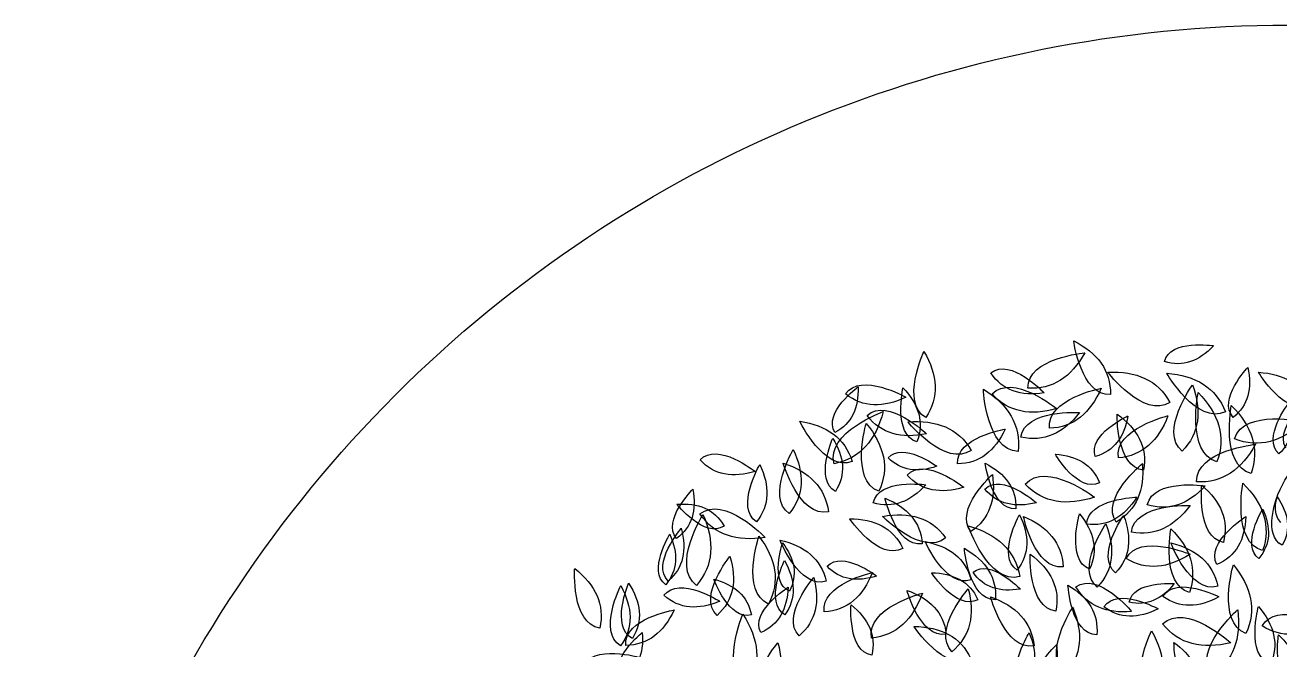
# Model space of a CAD drawing. Extents: x 0 to 430, y 0 to 430.
# Drawn here: x 0.1 to 213.5, y 323.6 to 429.9 of the extents above; entities that cross this region are included whole.
import ezdxf

# ---------------------------------------------------------------- set-up
doc = ezdxf.new("R2010")
doc.units = 0
doc.layers.add('Calque_1', color=7, linetype='CONTINUOUS')

msp = doc.modelspace()

# ---------------------------------------------------------------- linework, layer by layer
at = {"layer": 'Calque_1', "color": 7}
for points in [[(193.89452, 372.642304)], [(164.36182, 370.712473)], [(139.68632, 367.15059)], [(164.593, 367.151083)], [(170.65179, 368.123882)], [(184.70976, 367.03482)], [(194.82398, 365.69044)], [(143.32301, 363.48153)], [(153.332, 363.1249)], [(204.26923, 364.09768)], [(205.57604, 363.16214)], [(174.33287, 361.30167)], [(137.85209, 360.59295)], [(151.80009, 358.97969)], [(169.48201, 359.805)], [(205.79949, 359.52269)], [(161.04535, 357.55015)], [(169.00193, 357.35972)], [(182.14704, 356.5092)], [(196.89447, 357.40073)], [(213.37941, 356.94715)], [(114.9248, 355.94306)], [(137.70446, 355.27921)], [(140.79599, 355.66252)], [(146.90224, 356.29606)], [(158.72656, 355.2608)], [(186.07235, 356.2701)], [(202.83338, 355.58867)], [(150.12501, 353.36045)], [(190.36215, 354.18431)], [(199.36024, 352.19893)], [(208.62894, 353.60503)], [(137.95089, 350.57687)], [(145.33039, 350.58867)], [(163.35914, 350.9616)], [(170.21056, 351.81064)], [(182.85033, 352.01548)], [(144.37429, 348.65298)], [(190.98344, 348.30768)], [(114.8938, 346.73752)], [(130.08027, 346.81112)], [(136.75656, 347.10617)], [(168.6415, 347.59945)], [(119.00174, 344.69107)], [(124.50763, 345.39478)], [(160.95051, 343.75376)], [(180.65423, 345.00512)], [(185.6826, 345.35309)], [(188.27185, 343.66825)], [(110.9243, 342.58225)], [(152.68088, 341.6826)], [(156.69017, 342.68207)], [(203.91912, 341.90249)], [(149.40119, 340.88725)], [(210.59986, 340.50219)], [(136.54822, 337.83627)], [(168.8372, 337.16794)], [(176.66597, 337.75851)], [(181.15422, 337.36652)], [(187.38537, 339.18212)], [(202.81297, 338.12058)], [(209.94765, 339.17237)], [(109.48302, 335.3224)], [(136.36755, 335.2931)], [(161.00543, 335.53258)], [(161.34859, 336.81455)], [(169.30584, 336.08027)], [(185.57128, 336.72464)], [(108.79063, 332.90704)], [(109.08246, 334.70513)], [(114.32931, 334.5982)], [(130.12077, 333.60076)], [(178.8541, 334.36679)], [(182.47715, 334.27339)], [(198.13773, 333.41055)], [(202.96483, 334.43295)], [(126.58581, 331.42669)], [(162.15852, 332.16421)], [(165.14812, 332.1207)], [(183.61225, 330.95892)], [(187.92255, 331.73195)], [(193.64175, 332.73099)], [(117.80853, 329.49188)], [(123.66145, 329.57993)], [(129.35359, 329.58487)], [(136.02033, 330.07043)], [(175.4262, 330.19702)], [(97.85871, 327.32608)], [(125.25928, 326.56172)], [(193.57101, 328.05509)], [(210.53406, 327.71742)], [(102.29594, 324.39005)], [(103.41613, 325.55341)], [(131.76985, 326.03367)], [(144.06428, 325.63809)], [(156.76737, 326.31514)], [(182.39555, 326.17433)], [(207.7369, 326.41457)], [(101.41414, 324.29211)], [(171.72987, 324.29362)]]:
    msp.add_lwpolyline(points, close=True, dxfattribs=at)
at = {"layer": 'Calque_1', "color": 1}
for points in [[(63.07086, 366.929139), (103.364976, 407.223254), (158.015525, 429.860251), (215.00001, 429.86025)], [(0.139745, 214.99999), (0.139745, 271.984475), (22.776744, 326.635023), (63.07086, 366.929139)]]:
    msp.add_open_spline(points, degree=3, dxfattribs=at)
at = {"layer": 'Calque_1', "color": 7}
for points in [[(184.70976, 367.03482), (179.74474, 366.788886), (178.46306, 376.166861), (178.46306, 376.166861)], [(178.46306, 376.166861), (182.5205, 374.107258), (184.79904, 371.161113), (184.70976, 367.03482)], [(193.89452, 372.642304), (194.82439, 376.480066), (202.25707, 375.346241), (202.25707, 375.346241)], [(153.332, 363.1249), (148.95449, 365.63522), (152.99771, 374.351242), (152.99771, 374.351242)], [(152.99771, 374.351242), (155.3364, 370.368061), (155.66921, 366.602019), (153.332, 363.1249)], [(170.65179, 368.123882), (170.63259, 373.249928), (180.35322, 374.127988), (180.35322, 374.127988)], [(180.35322, 374.127988), (178.04031, 370.045544), (174.89806, 367.837348), (170.65179, 368.123882)], [(202.25707, 375.346241), (199.77503, 372.718674), (197.0179, 371.645791), (193.89452, 372.642304)], [(164.36182, 370.712473), (167.79993, 373.393155), (173.44949, 367.311387), (173.44949, 367.311387)], [(205.57604, 363.16214), (202.90703, 366.10854), (208.05797, 371.655224), (208.05797, 371.655224)], [(208.05797, 371.655224), (208.84084, 368.10147), (208.17358, 365.198633), (205.57604, 363.16214)], [(139.68632, 367.15059), (142.29856, 370.92756), (149.89212, 366.592405), (149.89212, 366.592405)], [(173.44949, 367.311387), (169.49967, 366.74257), (166.37897, 367.707038), (164.36182, 370.712473)], [(164.593, 367.151083), (168.13112, 370.76325), (175.56407, 364.6447), (175.56407, 364.6447)], [(184.27568, 370.82541), (189.09492, 371.057427), (192.74052, 369.538973), (194.82398, 365.69044)], [(194.82398, 365.69044), (190.37864, 362.85792), (184.27568, 370.82541), (184.27568, 370.82541)], [(204.26923, 364.09768), (199.40423, 361.8179), (194.28089, 370.672218), (194.28089, 370.672218)], [(194.28089, 370.672218), (199.18259, 370.274356), (202.66828, 368.261137), (204.26923, 364.09768)], [(218.82206, 365.191053), (214.56433, 363.09519), (209.88956, 370.827763), (209.88956, 370.827763)], [(209.88956, 370.827763), (214.22514, 370.559554), (217.33759, 368.840758), (218.82206, 365.191053)], [(137.85209, 360.59295), (135.80712, 363.92459), (141.7913, 368.350768), (141.7913, 368.350768)], [(141.7913, 368.350768), (141.90327, 364.77428), (140.73185, 362.08991), (137.85209, 360.59295)], [(149.89212, 366.592405), (146.1007, 364.77726), (142.66008, 364.76441), (139.68632, 367.15059)], [(151.80009, 358.97969), (147.71591, 360.24041), (149.43688, 368.194847), (149.43688, 368.194847)], [(149.43688, 368.194847), (152.11001, 365.33796), (153.08514, 362.28762), (151.80009, 358.97969)], [(169.00193, 357.35972), (163.56312, 357.5923), (163.11136, 367.947587), (163.11136, 367.947587)], [(163.11136, 367.947587), (167.328, 365.292516), (169.51545, 361.85015), (169.00193, 357.35972)], [(175.56407, 364.6447), (171.1117, 363.38104), (167.37566, 364.00786), (164.593, 367.151083)], [(174.33287, 361.30167), (173.79223, 366.278221), (183.14369, 368.120829), (183.14369, 368.120829)], [(183.14369, 368.120829), (181.31305, 363.92037), (178.4861, 361.45576), (174.33287, 361.30167)], [(196.89447, 357.40073), (192.98333, 360.72958), (198.65582, 368.695311), (198.65582, 368.695311)], [(198.65582, 368.695311), (200.25212, 364.27346), (199.88202, 360.44333), (196.89447, 357.40073)], [(202.83338, 355.58867), (197.55248, 357.1415), (199.63109, 367.413991), (199.63109, 367.413991)], [(199.63109, 367.413991), (203.12259, 363.78143), (204.43095, 359.87042), (202.83338, 355.58867)], [(214.53063, 357.90975), (212.29688, 362.24746), (220.15852, 367.196908), (220.15852, 367.196908)], [(143.32301, 363.48153), (146.89686, 366.628468), (153.45317, 360.36577), (153.45317, 360.36577)], [(208.62894, 353.60503), (203.40626, 355.04048), (205.27174, 365.183272), (205.27174, 365.183272)], [(205.27174, 365.183272), (208.7703, 361.67044), (210.12586, 357.8455), (208.62894, 353.60503)], [(213.37941, 356.94715), (210.46456, 359.58218), (214.9845, 365.544086), (214.9845, 365.544086)], [(214.9845, 365.544086), (216.10415, 362.12612), (215.73359, 359.2056), (213.37941, 356.94715)], [(137.70446, 355.27921), (136.27652, 360.56251), (146.06418, 364.13863), (146.06418, 364.13863)], [(146.06418, 364.13863), (144.79937, 359.2914), (142.16407, 356.15002), (137.70446, 355.27921)], [(153.45317, 360.36577), (149.1837, 359.48806), (145.71828, 360.33617), (143.32301, 363.48153)], [(169.48201, 359.805), (170.23599, 364.61092), (179.47633, 363.96969), (179.47633, 363.96969)], [(179.47633, 363.96969), (176.69434, 360.49284), (173.41754, 358.89702), (169.48201, 359.805)], [(182.14704, 356.5092), (180.80875, 360.23929), (187.66478, 363.39036), (187.66478, 363.39036)], [(187.66478, 363.39036), (187.03418, 359.81819), (185.31508, 357.39742), (182.14704, 356.5092)], [(186.07235, 356.2701), (185.30784, 361.17366), (194.48409, 363.42895), (194.48409, 363.42895)], [(190.36215, 354.18431), (185.65073, 354.69519), (185.84631, 363.71635), (185.84631, 363.71635)], [(185.84631, 363.71635), (189.35849, 361.17048), (191.06323, 358.05593), (190.36215, 354.18431)], [(194.48409, 363.42895), (192.86452, 359.18482), (190.17834, 356.6139), (186.07235, 356.2701)], [(205.79949, 359.52269), (207.46494, 364.6977), (217.55506, 362.38808), (217.55506, 362.38808)], [(140.79599, 355.66252), (136.08175, 353.85421), (131.87752, 362.49995), (131.87752, 362.49995)], [(131.87752, 362.49995), (136.44527, 361.79588), (139.57659, 359.67331), (140.79599, 355.66252)], [(145.33039, 350.58867), (140.39795, 352.48016), (143.17619, 362.14725), (143.17619, 362.14725)], [(143.17619, 362.14725), (146.23695, 358.40381), (147.18785, 354.56186), (145.33039, 350.58867)], [(150.27743, 362.38337), (155.11627, 362.76762), (158.82974, 361.35488), (161.04535, 357.55015)], [(161.04535, 357.55015), (156.66395, 354.56261), (150.27743, 362.38337), (150.27743, 362.38337)], [(158.72656, 355.2608), (158.3623, 359.74329), (166.80551, 361.17019), (166.80551, 361.17019)], [(166.80551, 361.17019), (165.0591, 357.44248), (162.46022, 355.29798), (158.72656, 355.2608)], [(217.55506, 362.38808), (213.88109, 359.03188), (209.98691, 357.83811), (205.79949, 359.52269)], [(114.9248, 355.94306), (117.88458, 359.06463), (124.29195, 353.96262), (124.29195, 353.96262)], [(137.95089, 350.57687), (134.38732, 352.51755), (137.48361, 359.59605), (137.48361, 359.59605)], [(137.48361, 359.59605), (139.43418, 356.43525), (139.76833, 353.41353), (137.95089, 350.57687)], [(146.90224, 356.29606), (149.40283, 359.12505), (155.17981, 354.84606), (155.17981, 354.84606)], [(199.36024, 352.19893), (199.27254, 357.53885), (209.38767, 358.58189), (209.38767, 358.58189)], [(209.38767, 358.58189), (207.03203, 354.29839), (203.78766, 351.95648), (199.36024, 352.19893)], [(130.08027, 346.81112), (126.07762, 349.63635), (130.77974, 357.69298), (130.77974, 357.69298)], [(130.77974, 357.69298), (132.6775, 353.6298), (132.65614, 349.95922), (130.08027, 346.81112)], [(150.12501, 353.36045), (153.19174, 356.56166), (159.76774, 351.26982), (159.76774, 351.26982)], [(182.85033, 352.01548), (179.2078, 350.28534), (175.32778, 356.91094), (175.32778, 356.91094)], [(175.32778, 356.91094), (179.00834, 356.63151), (181.63243, 355.13413), (182.85033, 352.01548)], [(124.29195, 353.96262), (120.52202, 352.82617), (117.3353, 353.30774), (114.9248, 355.94306)], [(124.50763, 345.39478), (120.90732, 347.90036), (125.06916, 355.14131), (125.06916, 355.14131)], [(125.06916, 355.14131), (126.79235, 351.51488), (126.79506, 348.22854), (124.50763, 345.39478)], [(136.75656, 347.10617), (131.76796, 346.10207), (129.0442, 355.40029), (129.0442, 355.40029)], [(129.0442, 355.40029), (133.46474, 353.93251), (136.21935, 351.29673), (136.75656, 347.10617)], [(155.17981, 354.84606), (151.90768, 353.73357), (149.09754, 354.05828), (146.90224, 356.29606)], [(168.6415, 347.59945), (164.44411, 347.42317), (163.42058, 355.35641), (163.42058, 355.35641)], [(163.42058, 355.35641), (166.83634, 353.59011), (168.74316, 351.08592), (168.6415, 347.59945)], [(170.21056, 351.81064), (173.83415, 355.80647), (182.00892, 349.58877), (182.00892, 349.58877)], [(185.6826, 345.35309), (182.92539, 349.39703), (190.14382, 355.29122), (190.14382, 355.29122)], [(190.14382, 355.29122), (190.49829, 350.82518), (189.19427, 347.39786), (185.6826, 345.35309)], [(213.69518, 345.27054), (210.47373, 348.79633), (216.63304, 355.48608), (216.63304, 355.48608)], [(144.37429, 348.65298), (145.31166, 352.80157), (153.33519, 351.70455), (153.33519, 351.70455)], [(159.76774, 351.26982), (155.87663, 350.11866), (152.59514, 350.63185), (150.12501, 353.36045)], [(160.95051, 343.75376), (158.09729, 347.4542), (164.64835, 353.47412), (164.64835, 353.47412)], [(164.64835, 353.47412), (165.23514, 349.23746), (164.18337, 345.89832), (160.95051, 343.75376)], [(163.35914, 350.9616), (166.30122, 353.77675), (172.12442, 348.65798), (172.12442, 348.65798)], [(190.98344, 348.30768), (192.0786, 352.83336), (200.84334, 351.49893), (200.84334, 351.49893)], [(110.9243, 342.58225), (108.37664, 345.61392), (113.70927, 350.94443), (113.70927, 350.94443)], [(113.70927, 350.94443), (114.35697, 347.37801), (113.5853, 344.51322), (110.9243, 342.58225)], [(114.8938, 346.73752), (119.02361, 350.04914), (125.9836, 342.75885), (125.9836, 342.75885)], [(153.33519, 351.70455), (150.70602, 348.83337), (147.75464, 347.63191), (144.37429, 348.65298)], [(172.12442, 348.65798), (168.50772, 347.75702), (165.51691, 348.35901), (163.35914, 350.9616)], [(182.00892, 349.58877), (177.31437, 348.05904), (173.3059, 348.574), (170.21056, 351.81064)], [(200.84334, 351.49893), (197.91751, 348.39974), (194.66676, 347.1337), (190.98344, 348.30768)], [(203.91912, 341.90249), (199.33806, 342.78027), (200.25103, 351.6144), (200.25103, 351.6144)], [(200.25103, 351.6144), (203.49297, 348.83616), (204.91635, 345.64451), (203.91912, 341.90249)], [(210.59986, 340.50219), (205.4193, 341.9063), (207.23227, 351.96404), (207.23227, 351.96404)], [(207.23227, 351.96404), (210.71157, 348.49524), (212.06834, 344.70962), (210.59986, 340.50219)], [(110.95898, 348.39787), (114.59232, 348.64997), (117.36788, 347.56224), (119.00174, 344.69107)], [(119.00174, 344.69107), (115.69213, 342.48236), (110.95898, 348.39787), (110.95898, 348.39787)], [(152.68088, 341.6826), (148.24467, 341.0886), (146.38955, 349.4063), (146.38955, 349.4063)], [(146.38955, 349.4063), (150.18483, 347.86349), (152.45071, 345.39149), (152.68088, 341.6826)], [(180.65423, 345.00512), (180.90914, 349.3537), (189.19999, 349.5841), (189.19999, 349.5841)], [(189.19999, 349.5841), (187.02234, 346.24402), (184.24046, 344.53743), (180.65423, 345.00512)], [(188.27185, 343.66825), (188.89108, 348.56469), (198.281, 348.19393), (198.281, 348.19393)], [(198.281, 348.19393), (195.56499, 344.58394), (192.29029, 342.86653), (188.27185, 343.66825)], [(213.93435, 341.43986), (210.57886, 343.03636), (213.05641, 349.66363), (213.05641, 349.66363)], [(213.05641, 349.66363), (214.99794, 346.87087), (215.45447, 344.12451), (213.93435, 341.43986)], [(114.32931, 334.5982), (109.96909, 337.85015), (115.42198, 346.65512), (115.42198, 346.65512)], [(115.42198, 346.65512), (117.41009, 342.09042), (117.27967, 338.01724), (114.32931, 334.5982)], [(125.9836, 342.75885), (121.19751, 342.00278), (117.39265, 343.12202), (114.8938, 346.73752)], [(149.40119, 340.88725), (145.34116, 338.6094), (140.35364, 345.93704), (140.35364, 345.93704)], [(140.35364, 345.93704), (144.61474, 345.90324), (147.75434, 344.38396), (149.40119, 340.88725)], [(145.97651, 346.32447), (150.56049, 347.12752), (154.23234, 346.11389), (156.69017, 342.68207)], [(156.69017, 342.68207), (152.77753, 339.43545), (145.97651, 346.32447), (145.97651, 346.32447)], [(168.8372, 337.16794), (165.31353, 339.54145), (169.23742, 346.61532), (169.23742, 346.61532)], [(169.23742, 346.61532), (170.95969, 343.12867), (171.01073, 339.94602), (168.8372, 337.16794)], [(176.66597, 337.75851), (171.80704, 337.1888), (169.92859, 346.31235), (169.92859, 346.31235)], [(169.92859, 346.31235), (174.04878, 344.55825), (176.48085, 341.81604), (176.66597, 337.75851)], [(181.15422, 337.36652), (177.16037, 338.92371), (179.45856, 346.75546), (179.45856, 346.75546)], [(179.45856, 346.75546), (181.92525, 343.70399), (182.67946, 340.58214), (181.15422, 337.36652)], [(185.57128, 336.72464), (182.1523, 339.54996), (186.95043, 346.49944), (186.95043, 346.49944)], [(186.95043, 346.49944), (188.3843, 342.70127), (188.1128, 339.38937), (185.57128, 336.72464)], [(202.81297, 338.12058), (200.84017, 341.93598), (207.75387, 346.30467), (207.75387, 346.30467)], [(207.75387, 346.30467), (207.58876, 342.37652), (206.0891, 339.52923), (202.81297, 338.12058)], [(209.94765, 339.17237), (206.88554, 341.40509), (210.61816, 347.58029), (210.61816, 347.58029)], [(210.61816, 347.58029), (212.03756, 344.41516), (211.97736, 341.57651), (209.94765, 339.17237)], [(109.48302, 335.3224), (106.57376, 338.29269), (111.73058, 344.29905), (111.73058, 344.29905)], [(111.73058, 344.29905), (112.69353, 340.61719), (112.11452, 337.55645), (109.48302, 335.3224)], [(169.30584, 336.08027), (163.92939, 334.74134), (160.5068, 344.72031), (160.5068, 344.72031)], [(160.5068, 344.72031), (165.38764, 343.34246), (168.51423, 340.61178), (169.30584, 336.08027)], [(182.47715, 334.27339), (178.69124, 337.36769), (183.93937, 345.05737), (183.93937, 345.05737)], [(183.93937, 345.05737), (185.54268, 340.87878), (185.26307, 337.22612), (182.47715, 334.27339)], [(198.13773, 333.41055), (193.27052, 334.74727), (195.00708, 344.19955), (195.00708, 344.19955)], [(195.00708, 344.19955), (198.26798, 340.92663), (199.53191, 337.36247), (198.13773, 333.41055)], [(109.08246, 334.70513), (105.95495, 336.98389), (109.76415, 343.29072), (109.76415, 343.29072)], [(109.76415, 343.29072), (111.21463, 340.05929), (111.15415, 337.16072), (109.08246, 334.70513)], [(126.58581, 331.42669), (121.7815, 333.50534), (124.93581, 342.96009), (124.93581, 342.96009)], [(124.93581, 342.96009), (127.80973, 339.12612), (128.59071, 335.28272), (126.58581, 331.42669)], [(130.12077, 333.60076), (126.69214, 335.09164), (128.95735, 341.84033), (128.95735, 341.84033)], [(136.36755, 335.2931), (131.83977, 333.93224), (128.51492, 342.29774), (128.51492, 342.29774)], [(128.51492, 342.29774), (132.73127, 341.32277), (135.5077, 339.12308), (136.36755, 335.2931)], [(128.95735, 341.84033), (131.00497, 339.09827), (131.55775, 336.35221), (130.12077, 333.60076)], [(161.00543, 335.53258), (156.68764, 334.07624), (153.21617, 342.02773), (153.21617, 342.02773)], [(153.21617, 342.02773), (157.309, 341.22401), (160.05413, 339.19428), (161.00543, 335.53258)], [(187.38537, 339.18212), (189.66327, 343.51256), (198.25183, 339.90249), (198.25183, 339.90249)], [(202.96483, 334.43295), (198.25664, 333.11785), (194.98898, 341.83309), (194.98898, 341.83309)], [(194.98898, 341.83309), (199.32792, 340.73981), (202.15352, 338.40963), (202.96483, 334.43295)], [(117.80853, 329.49188), (114.47576, 332.69527), (120.00523, 339.54326), (120.00523, 339.54326)], [(120.00523, 339.54326), (121.19887, 335.4838), (120.65806, 332.0629), (117.80853, 329.49188)], [(136.54822, 337.83627), (139.15648, 340.66382), (144.94841, 336.18033), (144.94841, 336.18033)], [(165.14812, 332.1207), (160.54986, 332.1666), (159.88207, 340.8968), (159.88207, 340.8968)], [(159.88207, 340.8968), (163.51547, 338.77182), (165.45748, 335.92603), (165.14812, 332.1207)], [(175.4262, 330.19702), (170.67807, 330.81975), (171.0798, 339.92891), (171.0798, 339.92891)], [(171.0798, 339.92891), (174.57034, 337.27748), (176.22206, 334.09244), (175.4262, 330.19702)], [(198.25183, 339.90249), (194.47474, 337.49565), (190.83721, 337.04017), (187.38537, 339.18212)], [(97.85871, 327.32608), (92.97382, 328.08171), (93.60521, 337.47211), (93.60521, 337.47211)], [(93.60521, 337.47211), (97.14407, 334.65295), (98.77271, 331.32691), (97.85871, 327.32608)], [(129.35359, 329.58487), (125.80084, 331.72391), (129.27519, 338.81445), (129.27519, 338.81445)], [(129.27519, 338.81445), (131.12706, 335.50093), (131.33467, 332.40087), (129.35359, 329.58487)], [(144.94841, 336.18033), (141.59136, 335.11789), (138.73596, 335.5094), (136.54822, 337.83627)], [(161.34859, 336.81455), (164.33416, 339.22369), (169.39432, 333.95577), (169.39432, 333.95577)], [(207.7369, 326.41457), (202.76443, 328.3488), (205.61716, 338.09883), (205.61716, 338.09883)], [(205.61716, 338.09883), (208.69032, 334.30326), (209.63212, 330.41839), (207.7369, 326.41457)], [(108.79063, 332.90704), (111.4122, 336.30387), (118.2862, 331.88861), (118.2862, 331.88861)], [(123.66145, 329.57993), (119.83966, 328.55625), (117.27034, 335.63789), (117.27034, 335.63789)], [(117.27034, 335.63789), (120.77249, 334.71561), (123.03919, 332.80534), (123.66145, 329.57993)], [(131.76985, 326.03367), (128.56713, 329.31486), (134.26553, 335.92893), (134.26553, 335.92893)], [(134.26553, 335.92893), (135.32048, 331.86671), (134.67613, 328.4924), (131.76985, 326.03367)], [(136.02033, 330.07043), (135.38288, 334.8039), (144.25734, 336.79025), (144.25734, 336.79025)], [(144.25734, 336.79025), (142.61405, 332.73899), (139.97797, 330.31904), (136.02033, 330.07043)], [(162.15852, 332.16421), (158.54914, 330.22231), (154.27289, 336.75026), (154.27289, 336.75026)], [(154.27289, 336.75026), (158.02327, 336.65416), (160.7633, 335.26789), (162.15852, 332.16421)], [(169.39432, 333.95577), (165.92746, 333.39722), (163.16756, 334.1999), (161.34859, 336.81455)], [(178.8541, 334.36679), (182.6915, 336.99763), (188.31206, 330.15024), (188.31206, 330.15024)], [(187.92255, 331.73195), (188.50977, 335.40734), (195.57818, 334.89685), (195.57818, 334.89685)], [(193.64175, 332.73099), (195.91688, 336.3619), (203.17803, 332.64219), (203.17803, 332.64219)], [(101.41414, 324.29211), (97.4918, 326.71646), (101.44674, 334.55494), (101.44674, 334.55494)], [(103.41613, 325.55341), (99.65613, 327.52307), (102.77514, 334.97894), (102.77514, 334.97894)], [(101.44674, 334.55494), (103.46274, 330.8468), (103.65335, 327.39735), (101.41414, 324.29211)], [(102.77514, 334.97894), (104.86865, 331.70589), (105.26915, 328.55103), (103.41613, 325.55341)], [(118.2862, 331.88861), (114.66002, 330.3798), (111.44904, 330.53557), (108.79063, 332.90704)], [(125.25928, 326.56172), (123.39597, 330.14402), (129.88545, 334.26674), (129.88545, 334.26674)], [(129.88545, 334.26674), (129.73921, 330.57357), (128.33589, 327.89345), (125.25928, 326.56172)], [(144.06428, 325.63809), (143.18303, 330.75126), (152.73774, 333.26243), (152.73774, 333.26243)], [(152.73774, 333.26243), (151.11574, 328.79869), (148.35076, 326.0662), (144.06428, 325.63809)], [(156.76737, 326.31514), (152.36174, 325.51477), (150.12017, 333.74058), (150.12017, 333.74058)], [(150.12017, 333.74058), (153.98488, 332.37566), (156.36449, 330.01088), (156.76737, 326.31514)], [(157.75788, 323.31567), (154.3089, 326.90001), (160.54193, 334.031), (160.54193, 334.031)], [(160.54193, 334.031), (161.6549, 329.61601), (160.92975, 325.96046), (157.75788, 323.31567)], [(182.39555, 326.17433), (178.00039, 326.28506), (177.48884, 334.64059), (177.48884, 334.64059)], [(177.48884, 334.64059), (180.93142, 332.55637), (182.74658, 329.80764), (182.39555, 326.17433)], [(188.31206, 330.15024), (184.06755, 329.80239), (180.8064, 331.03362), (178.8541, 334.36679)], [(183.61225, 330.95892), (185.91817, 334.40824), (192.83991, 330.60035), (192.83991, 330.60035)], [(195.57818, 334.89685), (193.4422, 332.24269), (190.93168, 331.02878), (187.92255, 331.73195)], [(144.11699, 322.72743), (140.00901, 323.39902), (140.60853, 331.30188), (140.60853, 331.30188)], [(140.60853, 331.30188), (143.56815, 328.90237), (144.91555, 326.08983), (144.11699, 322.72743)], [(171.72987, 324.29362), (166.79394, 323.42592), (164.33758, 332.64661), (164.33758, 332.64661)], [(164.33758, 332.64661), (168.6543, 331.09435), (171.30251, 328.4325), (171.72987, 324.29362)], [(177.04345, 319.51433), (172.98894, 322.66156), (178.29338, 330.86943), (178.29338, 330.86943)], [(178.29338, 330.86943), (180.0861, 326.5268), (179.88906, 322.68637), (177.04345, 319.51433)], [(192.83991, 330.60035), (189.44074, 328.90647), (186.33275, 328.84575), (183.61225, 330.95892)], [(193.57101, 328.05509), (197.54274, 331.75191), (205.20747, 324.82471), (205.20747, 324.82471)], [(203.17803, 332.64219), (199.72085, 330.79001), (196.51444, 330.63256), (193.64175, 332.73099)], [(211.9151, 321.1779), (207.67344, 322.71248), (209.88805, 331.0106), (209.88805, 331.0106)], [(209.88805, 331.0106), (212.56195, 327.86455), (213.43623, 324.60008), (211.9151, 321.1779)], [(210.53406, 327.71742), (212.84605, 331.85206), (221.06879, 328.14517), (221.06879, 328.14517)], [(102.29594, 324.39005), (101.91939, 328.95007), (110.50766, 330.41302), (110.50766, 330.41302)], [(110.50766, 330.41302), (108.7358, 326.61811), (106.09454, 324.43283), (102.29594, 324.39005)], [(123.01042, 317.4397), (118.12768, 320.01944), (122.21963, 329.70524), (122.21963, 329.70524)], [(122.21963, 329.70524), (124.9283, 325.43743), (125.43492, 321.33113), (123.01042, 317.4397)], [(201.90716, 319.33591), (198.69732, 323.65024), (206.35436, 330.44746), (206.35436, 330.44746)], [(206.35436, 330.44746), (206.94574, 325.56095), (205.66947, 321.73958), (201.90716, 319.33591)], [(101.40415, 318.48369), (99.17555, 321.80276), (105.10575, 326.57521), (105.10575, 326.57521)], [(105.10575, 326.57521), (105.36936, 322.92531), (104.28434, 320.13347), (101.40415, 318.48369)], [(160.97154, 322.10218), (156.58771, 319.69478), (151.30126, 327.61541), (151.30126, 327.61541)], [(151.30126, 327.61541), (155.87855, 327.53751), (159.23651, 325.8747), (160.97154, 322.10218)], [(170.03845, 317.96255), (166.95568, 320.30566), (170.89429, 326.53818), (170.89429, 326.53818)], [(170.89429, 326.53818), (172.27998, 323.27594), (172.16079, 320.3773), (170.03845, 317.96255)], [(191.82496, 314.8336), (187.19213, 317.61183), (191.70166, 326.85616), (191.70166, 326.85616)], [(191.70166, 326.85616), (194.12157, 322.5441), (194.3991, 318.50635), (191.82496, 314.8336)], [(205.20747, 324.82471), (200.37205, 323.69072), (196.39818, 324.54777), (193.57101, 328.05509)], [(221.06879, 328.14517), (217.35353, 325.90942), (213.82174, 325.55879), (210.53406, 327.71742)], [(94.81721, 320.51403), (96.47677, 324.76912), (104.82089, 322.31964), (104.82089, 322.31964)], [(125.57202, 314.21543), (122.10615, 317.70628), (128.15907, 324.85396), (128.15907, 324.85396)], [(128.15907, 324.85396), (129.32792, 320.50559), (128.66747, 316.87972), (125.57202, 314.21543)], [(172.53472, 316.71192), (170.26622, 319.69755), (175.55733, 324.49095), (175.55733, 324.49095)], [(175.55733, 324.49095), (176.0041, 321.08792), (175.14112, 318.41442), (172.53472, 316.71192)], [(199.38182, 317.11989), (195.51139, 317.45856), (195.51838, 324.85614), (195.51838, 324.85614)], [(195.51838, 324.85614), (198.44043, 322.8291), (199.89066, 320.3052), (199.38182, 317.11989)], [(215.88355, 318.09138), (212.16655, 319.01181), (213.3023, 326.21385), (213.3023, 326.21385)], [(213.3023, 326.21385), (215.83818, 323.79416), (216.86511, 321.1153), (215.88355, 318.09138)]]:
    msp.add_open_spline(points, degree=3, dxfattribs=at)

doc.saveas('drawing.dxf')
